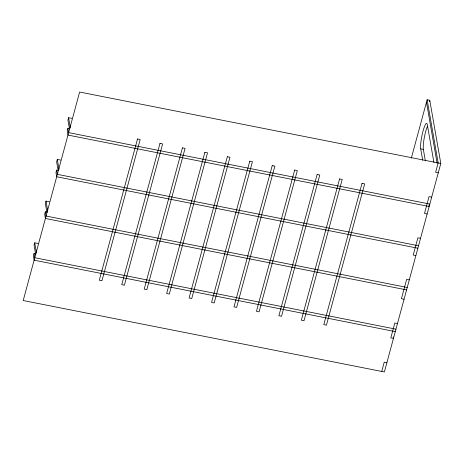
<?xml version="1.0" encoding="UTF-8"?>
<svg xmlns="http://www.w3.org/2000/svg" width="464" height="464" viewBox="0 0 464 464"><rect width="100%" height="100%" fill="white"/><g stroke="black" fill="none" stroke-linecap="round" stroke-linejoin="round"><path stroke-width="0.7" d="M38.031 243.467L34.725 242.811L34.069 245.241L35.664 254.371M49.312 201.765L46.011 201.115L45.356 203.545L46.823 211.967M60.598 160.063L57.298 159.413L56.637 161.843L58.11 170.271M71.885 118.366L68.585 117.711L67.924 120.141L69.397 128.569M36.03 253.918L34.046 253.524L33.391 255.954L34.121 260.171L395.299 331.609M47.311 212.216L45.333 211.822L44.672 214.258L45.408 218.469L406.58 289.907M58.597 170.514L56.614 170.126L55.958 172.556L56.695 176.767L417.867 248.205M69.884 128.812L67.901 128.424L67.245 130.854L67.976 135.065L429.154 206.509L428.91 205.105M411.324 158.172L427.129 99.76L429.774 100.282L440.8 163.467L384.372 371.971L23.2 300.533L79.628 92.029L440.8 163.467M429.391 101.68L429.774 100.282M381.733 371.449L384.233 362.21L386.877 362.732M433.886 162.33L427.292 124.567A13.647 2.227 -78.8 0 0 423.023 131.109A13.647 2.227 -78.8 0 0 420.715 148.88L423.354 149.402L425.343 160.805M438.265 172.828L435.626 172.306L438.161 162.945L427.129 99.76M431.688 197.148L429.043 196.626L424.49 213.463L427.129 213.985M429.809 204.073L68.637 132.634L67.901 128.424M420.546 238.299L417.907 237.777L413.238 255.038L415.877 255.56M418.528 245.775L57.35 174.336L56.614 170.126M409.294 279.879L406.655 279.357L401.418 298.706L404.063 299.228M407.241 287.477L46.064 216.038L45.333 211.822M397.48 323.541L394.841 323.019L390.816 337.891L393.455 338.418L393.205 336.992M395.954 329.173L34.783 257.735L34.046 253.524M426.474 102.19L437.129 163.247M420.715 148.88L422.704 160.283M68.585 117.711L70.296 127.542M57.298 159.413L59.015 169.244M46.011 201.115L47.728 210.94M34.725 242.811L36.441 252.642M423.354 149.402A13.647 2.227 -78.8 0 1 427.443 126.301M137.53 138.962L99.302 280.233L101.941 280.755L140.174 139.484L137.53 138.962M159.981 143.405L121.748 284.67L124.393 285.198L162.62 143.927L159.981 143.405M182.427 147.842L144.2 289.113L146.839 289.635L185.072 148.364L182.427 147.842M204.879 152.285L166.646 293.555L169.29 294.077L207.518 152.807L204.879 152.285M227.331 156.722L189.097 297.992L191.736 298.514L229.97 157.244L227.331 156.722M249.777 161.165L211.549 302.435L214.188 302.957L252.422 161.687L249.777 161.165M272.229 165.607L233.995 306.872L236.64 307.4L274.868 166.129L272.229 165.607M294.681 170.044L256.447 311.315L259.086 311.837L297.32 170.566L294.681 170.044M317.127 174.487L278.899 315.758L281.538 316.28L319.771 175.009L317.127 174.487M339.578 178.924L301.345 320.195L303.99 320.717L342.217 179.446L339.578 178.924M362.024 183.367L323.797 324.638L326.436 325.16L364.669 183.889L362.024 183.367"/></g></svg>
